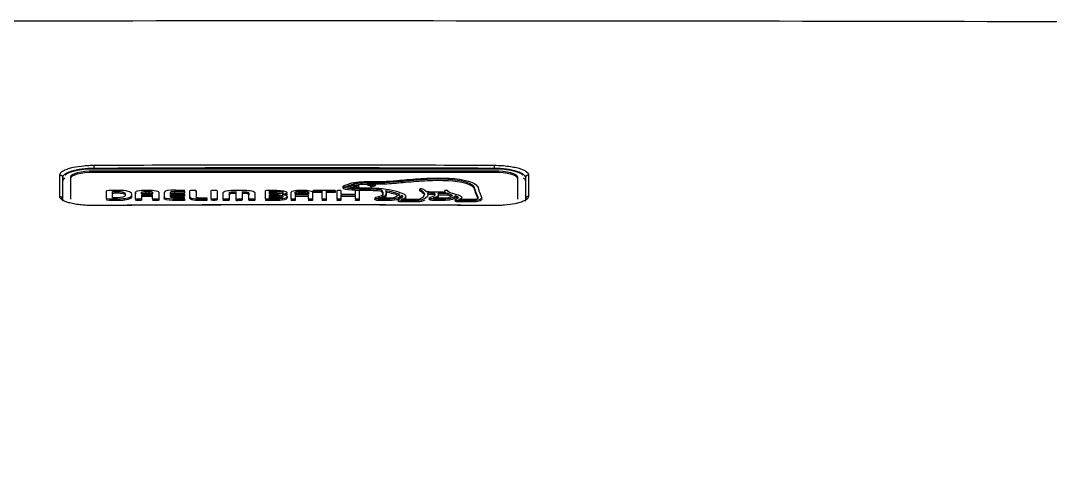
# Model space of a CAD drawing. Extents: x -2137 to 3740, y 68 to 2359.
# Drawn here: x 2677.2 to 2782.7, y 759.2 to 804.1 of the extents above; entities that cross this region are included whole.
import ezdxf

# ---------------------------------------------------------------- set-up
doc = ezdxf.new("R2010")
doc.units = 0
doc.header["$LTSCALE"] = 20
doc.header["$MEASUREMENT"] = 0
doc.layers.add('1', color=7, linetype='CONTINUOUS')

msp = doc.modelspace()

# ---------------------------------------------------------------- linework, layer by layer
at = {"layer": '1', "color": 7, "linetype": 'Continuous'}
for p, q in [((2684.71, 789.31), (2684.72, 789.02)), ((2684.72, 788.93), (2684.72, 789.02)), ((2725.72, 788.93), (2684.72, 788.93)), ((2682.35, 785.85), (2682.35, 788.13)), ((2684.72, 788.76), (2684.72, 788.61)), ((2684.72, 788.76), (2725.72, 788.76)), ((2684.72, 788.61), (2725.72, 788.61)), ((2725.72, 788.76), (2725.72, 788.61)), ((2728.08, 788.13), (2728.08, 785.85)), ((2686, 785.91), (2686, 786.7)), ((2693.96, 786.76), (2694.01, 786.76)), ((2694.01, 786.62), (2694.01, 786.76)), ((2694.54, 786.13), (2694.54, 786.71)), ((2694.74, 786.76), (2694.98, 786.76)), ((2696.71, 785.9), (2696.71, 786.71)), ((2696.91, 786.76), (2697.15, 786.76)), ((2697.34, 786.71), (2697.34, 785.9)), ((2702.29, 785.89), (2702.29, 786.71)), ((2707.18, 786.68), (2707.18, 786.73)), ((2707.25, 786.75), (2709.35, 786.75)), ((2709.43, 786.73), (2709.43, 786.68)), ((2709.61, 785.87), (2709.61, 786.73)), ((2709.69, 786.75), (2709.92, 786.75)), ((2710.01, 786.73), (2710.01, 786.36)), ((2710.76, 787.37), (2710.77, 787.38)), ((2711.09, 787.32), (2711.11, 787.33)), ((2711.09, 787.32), (2711.09, 787.18)), ((2711.09, 787.18), (2711.11, 787.19)), ((2711.11, 787.33), (2711.11, 787.19)), ((2711.27, 787.28), (2711.27, 787.13)), ((2711.43, 786.89), (2711.43, 786.75)), ((2711.92, 786.88), (2711.43, 786.89)), ((2711.51, 786.74), (2711.43, 786.75)), ((2711.94, 786.98), (2711.46, 786.99)), ((2711.49, 786.36), (2711.49, 786.73)), ((2711.57, 786.75), (2711.8, 786.75)), ((2711.58, 787.21), (2711.58, 787.06)), ((2711.92, 786.74), (2711.87, 786.74)), ((2711.89, 786.73), (2711.89, 785.87)), ((2711.92, 786.88), (2711.92, 786.74)), ((2712.68, 787.64), (2713.15, 787.64)), ((2712.7, 787.54), (2712.7, 787.39)), ((2712.7, 787.54), (2713.15, 787.54)), ((2712.7, 787.39), (2712.73, 787.39)), ((2712.75, 787.39), (2712.75, 787.25)), ((2712.94, 787.4), (2712.94, 787.25)), ((2713.03, 787.14), (2713.02, 787.15)), ((2713.03, 787.28), (2713.03, 787.14)), ((2713.15, 787.54), (2713.15, 787.5)), ((2713.21, 787.27), (2713.21, 787.12)), ((2714.16, 786.79), (2714.16, 786.64)), ((2718.06, 786.72), (2718.09, 786.69)), ((2718.09, 786.83), (2718.09, 786.69)), ((2723.67, 787.03), (2723.67, 786.89)), ((2723.67, 787.03), (2723.73, 786.84)), ((2723.67, 786.89), (2723.73, 786.7)), ((2723.73, 786.84), (2723.73, 786.7)), ((2724.05, 787.04), (2724.1, 786.85)), ((2686, 785.91), (2686, 785.77)), ((2686.63, 785.99), (2686.63, 786.62)), ((2686.9, 785.84), (2686.9, 785.7)), ((2687.89, 785.88), (2687.89, 785.74)), ((2687.93, 786.4), (2687.93, 786.26)), ((2688.96, 785.9), (2688.96, 786.5)), ((2688.96, 785.9), (2688.96, 785.76)), ((2689.15, 785.85), (2689.15, 785.7)), ((2690.73, 786.4), (2689.59, 786.4)), ((2689.59, 786.25), (2689.59, 785.9)), ((2690.73, 786.25), (2689.59, 786.25)), ((2690.73, 786.1), (2689.59, 786.1)), ((2689.59, 785.9), (2689.59, 785.75)), ((2690.02, 786.62), (2690.02, 786.47)), ((2690.29, 786.62), (2690.29, 786.47)), ((2690.73, 786.5), (2690.73, 786.4)), ((2690.73, 785.9), (2690.73, 786.25)), ((2690.73, 785.9), (2690.73, 785.76)), ((2690.93, 785.85), (2690.93, 785.7)), ((2691.36, 786.5), (2691.36, 785.9)), ((2691.36, 785.9), (2691.36, 785.76)), ((2691.92, 786.53), (2691.92, 786.08)), ((2691.92, 786.08), (2691.92, 785.94)), ((2693.81, 786.4), (2692.55, 786.4)), ((2692.55, 786.08), (2692.55, 786.25)), ((2692.98, 786.62), (2692.98, 786.47)), ((2693.96, 786.62), (2692.98, 786.62)), ((2693.96, 786.47), (2692.98, 786.47)), ((2694.01, 785.99), (2692.98, 785.99)), ((2693.8, 786.25), (2693.8, 786.1)), ((2693.96, 786.62), (2693.96, 786.47)), ((2694.01, 786.62), (2693.96, 786.62)), ((2694.01, 786.47), (2693.96, 786.47)), ((2693.97, 785.85), (2693.97, 785.7)), ((2694.01, 785.85), (2693.97, 785.85)), ((2694.01, 785.71), (2693.97, 785.7)), ((2694.01, 786.62), (2694.01, 786.47)), ((2694.01, 786.34), (2694.01, 786.2)), ((2694.01, 785.85), (2694.01, 785.99)), ((2694.01, 785.85), (2694.01, 785.71)), ((2694.54, 786.13), (2694.54, 785.98)), ((2694.76, 785.91), (2694.76, 785.76)), ((2695.51, 785.84), (2695.51, 785.69)), ((2695.57, 785.99), (2696.29, 785.99)), ((2696.29, 785.86), (2696.25, 785.85)), ((2696.25, 785.85), (2696.25, 785.71)), ((2696.29, 785.71), (2696.25, 785.71)), ((2696.29, 785.99), (2696.29, 785.86)), ((2696.29, 785.86), (2696.29, 785.71)), ((2696.71, 785.9), (2696.71, 785.76)), ((2696.91, 785.85), (2696.91, 785.71)), ((2697.15, 785.85), (2696.91, 785.85)), ((2697.15, 785.71), (2696.91, 785.71)), ((2697.15, 785.85), (2697.15, 785.71)), ((2697.34, 785.9), (2697.34, 785.76)), ((2697.94, 785.9), (2697.94, 786.37)), ((2697.94, 785.9), (2697.94, 785.76)), ((2698.13, 785.85), (2698.13, 785.7)), ((2698.38, 785.85), (2698.13, 785.85)), ((2698.38, 785.7), (2698.13, 785.7)), ((2698.38, 785.85), (2698.38, 785.7)), ((2698.5, 785.86), (2698.5, 785.71)), ((2698.57, 786.44), (2698.57, 786.29)), ((2698.57, 786.44), (2698.57, 785.9)), ((2698.57, 786.29), (2698.57, 785.76)), ((2698.57, 785.9), (2698.57, 785.76)), ((2698.71, 786.57), (2698.71, 786.43)), ((2699.26, 786.61), (2699.26, 785.9)), ((2699.26, 785.9), (2699.26, 785.75)), ((2699.46, 785.85), (2699.46, 785.7)), ((2699.69, 785.85), (2699.46, 785.85)), ((2699.69, 785.7), (2699.46, 785.7)), ((2699.69, 785.85), (2699.69, 785.7)), ((2699.89, 786.61), (2699.89, 785.9)), ((2699.89, 785.9), (2699.89, 785.76)), ((2700.43, 786.57), (2700.43, 786.43)), ((2700.57, 786.44), (2700.57, 786.29)), ((2700.57, 785.9), (2700.57, 786.44)), ((2700.57, 785.76), (2700.57, 786.29)), ((2700.57, 785.9), (2700.57, 785.76)), ((2700.77, 785.85), (2700.77, 785.7)), ((2701.01, 785.85), (2700.77, 785.85)), ((2701.01, 785.7), (2700.77, 785.7)), ((2701.01, 785.85), (2701.01, 785.7)), ((2701.21, 786.37), (2701.21, 785.9)), ((2701.21, 785.9), (2701.21, 785.76)), ((2702.29, 785.89), (2702.29, 785.74)), ((2702.42, 785.85), (2702.42, 785.71)), ((2702.69, 786.36), (2702.69, 786.66)), ((2703.41, 786.36), (2702.69, 786.36)), ((2702.69, 785.94), (2702.69, 786.26)), ((2702.69, 786.26), (2703.47, 786.26)), ((2702.69, 786.12), (2703.47, 786.12)), ((2702.9, 785.84), (2702.9, 785.7)), ((2703.42, 786.66), (2703.42, 786.51)), ((2703.47, 786.26), (2703.47, 786.12)), ((2704.01, 785.88), (2704.01, 785.73)), ((2704.31, 786.38), (2704.31, 786.25)), ((2704.5, 786.12), (2704.5, 785.97)), ((2704.92, 785.87), (2704.92, 786.51)), ((2704.92, 785.87), (2704.92, 785.72)), ((2705, 785.85), (2705, 785.7)), ((2705.24, 785.85), (2705, 785.85)), ((2705.24, 785.7), (2705, 785.7)), ((2705.24, 785.85), (2705.24, 785.7)), ((2705.32, 786.36), (2705.32, 786.51)), ((2706.7, 786.36), (2705.32, 786.36)), ((2705.32, 786.27), (2705.32, 785.87)), ((2706.7, 786.27), (2705.32, 786.27)), ((2706.7, 786.12), (2705.32, 786.12)), ((2705.32, 785.87), (2705.32, 785.72)), ((2705.9, 786.66), (2705.9, 786.52)), ((2706.59, 786.63), (2706.59, 786.48)), ((2706.7, 786.51), (2706.7, 786.36)), ((2706.7, 785.87), (2706.7, 786.27)), ((2706.7, 785.87), (2706.7, 785.72)), ((2706.78, 785.85), (2706.78, 785.7)), ((2707.02, 785.85), (2706.78, 785.85)), ((2707.02, 785.7), (2706.78, 785.7)), ((2707.02, 785.85), (2707.02, 785.7)), ((2707.1, 786.51), (2707.1, 785.87)), ((2707.1, 785.87), (2707.1, 785.72)), ((2707.18, 786.68), (2707.18, 786.54)), ((2707.25, 786.66), (2707.25, 786.52)), ((2708.1, 786.66), (2707.25, 786.66)), ((2708.1, 786.52), (2707.25, 786.52)), ((2708.1, 785.87), (2708.1, 786.66)), ((2708.1, 785.87), (2708.1, 785.72)), ((2708.18, 785.85), (2708.18, 785.7)), ((2708.42, 785.85), (2708.18, 785.85)), ((2708.42, 785.7), (2708.18, 785.7)), ((2708.42, 785.85), (2708.42, 785.7)), ((2708.5, 786.66), (2708.5, 785.87)), ((2709.35, 786.66), (2708.5, 786.66)), ((2709.35, 786.52), (2708.5, 786.52)), ((2708.5, 785.87), (2708.5, 785.72)), ((2709.35, 786.66), (2709.35, 786.52)), ((2709.43, 786.68), (2709.43, 786.54)), ((2709.61, 785.87), (2709.61, 785.73)), ((2709.69, 785.85), (2709.69, 785.7)), ((2709.92, 785.85), (2709.69, 785.85)), ((2709.92, 785.7), (2709.69, 785.7)), ((2709.92, 785.85), (2709.92, 785.7)), ((2710.01, 786.36), (2711.49, 786.36)), ((2710.01, 786.27), (2710.01, 785.87)), ((2711.49, 786.27), (2710.01, 786.27)), ((2711.49, 786.12), (2710.01, 786.12)), ((2710.01, 785.87), (2710.01, 785.73)), ((2711.49, 785.87), (2711.49, 786.27)), ((2711.49, 785.87), (2711.49, 785.73)), ((2711.57, 785.85), (2711.57, 785.7)), ((2711.8, 785.85), (2711.57, 785.85)), ((2711.8, 785.7), (2711.57, 785.7)), ((2711.8, 785.85), (2711.8, 785.7)), ((2711.89, 785.87), (2711.89, 785.73)), ((2713.98, 786.01), (2713.98, 785.94)), ((2714.98, 785.94), (2713.98, 785.94)), ((2713.98, 785.85), (2713.98, 785.7)), ((2714.98, 785.85), (2713.98, 785.85)), ((2714.98, 785.7), (2713.98, 785.7)), ((2714.98, 785.85), (2714.98, 785.7)), ((2716.25, 786.25), (2716.25, 786.1)), ((2717.75, 785.8), (2716.33, 785.8)), ((2716.33, 785.7), (2716.33, 785.55)), ((2717.75, 785.7), (2716.33, 785.7)), ((2716.36, 785.87), (2716.36, 785.8)), ((2717.75, 785.7), (2717.75, 785.55)), ((2719.06, 785.98), (2719.06, 785.84)), ((2719.54, 786.01), (2719.54, 785.95)), ((2720.69, 785.94), (2719.55, 785.94)), ((2719.59, 786.46), (2719.59, 786.31)), ((2719.59, 785.85), (2719.59, 785.7)), ((2720.69, 785.85), (2719.59, 785.85)), ((2720.69, 785.7), (2719.59, 785.7)), ((2719.64, 786.38), (2719.64, 786.24)), ((2720.69, 785.85), (2720.69, 785.7)), ((2720.92, 786.45), (2720.92, 786.3)), ((2721.72, 786.18), (2721.72, 786.04)), ((2722.18, 785.7), (2722.18, 785.55)), ((2723.6, 785.7), (2722.18, 785.7)), ((2723.6, 785.8), (2722.2, 785.8)), ((2723.6, 785.7), (2723.6, 785.55)), ((2723.83, 786.54), (2723.83, 786.39)), ((2723.83, 786.54), (2724.04, 786.04)), ((2723.83, 786.39), (2724.04, 785.9)), ((2724.04, 786.04), (2724.04, 785.9)), ((2724.2, 786.55), (2724.41, 786.05)), ((2717.75, 785.55), (2716.33, 785.55)), ((2723.6, 785.55), (2722.18, 785.55)), ((2725.72, 785.2), (2725.72, 785.19))]:
    msp.add_line(p, q, dxfattribs=at)
for centre, major_axis, ratio, start_param, end_param in [((2684.72, 787.71), (3.2, 0), 0.271617, 2.786349, 3.141593), ((2725.72, 787.71), (3.2, 0), 0.271617, 0, 0.355737), ((2729.22, 788.04), (0.3, 0), 0.964376, 1.564576, 3.141593), ((2681.22, 785.82), (-0.3, 0), 0.965214, 3.141593, 4.719294)]:
    msp.add_ellipse(centre, major_axis=major_axis, ratio=ratio, start_param=start_param, end_param=end_param, dxfattribs=at)
for points, knots in [([(2516.09, 803.56), (2541.31, 803.7), (2591.76, 803.98), (2667.43, 804.14), (2743.09, 804.14), (2818.73, 803.98), (2869.15, 803.7), (2894.36, 803.56)], [0, 0, 0, 0, 0.200076, 0.400114, 0.600114, 0.800075, 1, 1, 1, 1]), ([(2681.21, 788.33), (2681.24, 788.41), (2681.29, 788.57), (2681.62, 788.79), (2682.06, 788.97), (2682.71, 789.15), (2683.45, 789.25), (2684.19, 789.31), (2684.54, 789.31), (2684.71, 789.31)], [0, 0, 0, 0, 0.166839, 0.322979, 0.466446, 0.591275, 0.81295, 0.906536, 1, 1, 1, 1]), ([(2681.52, 788.04), (2681.52, 788.12), (2681.58, 788.29), (2681.9, 788.52), (2682.41, 788.73), (2683.01, 788.88), (2683.62, 788.97), (2684.2, 789.01), (2684.56, 789.02), (2684.72, 789.02)], [0, 0, 0, 0, 0.152573, 0.340059, 0.506505, 0.655067, 0.788183, 0.907857, 1, 1, 1, 1]), ([(2684.72, 789.02), (2689.06, 789.05), (2698.24, 789.08), (2711.9, 789.08), (2721.23, 789.05), (2725.72, 789.03)], [0, 0, 0, 0, 0.317848, 0.671539, 1, 1, 1, 1]), ([(2725.72, 789.31), (2725.97, 789.31), (2726.48, 789.3), (2727.21, 789.22), (2727.86, 789.11), (2728.4, 788.97), (2728.78, 788.81), (2729.04, 788.65), (2729.19, 788.49), (2729.21, 788.38), (2729.22, 788.33)], [0, 0, 0, 0, 0.135511, 0.271849, 0.411596, 0.545473, 0.672653, 0.789787, 0.894801, 1, 1, 1, 1]), ([(2725.72, 789.03), (2726.57, 789.02), (2727.42, 788.91), (2728.4, 788.6), (2728.68, 788.44), (2728.82, 788.28)], [0, 0, 0, 0, 0.593871, 0.593871, 1, 1, 1, 1]), ([(2681.21, 786.11), (2681.21, 786.48), (2681.21, 787.22), (2681.21, 787.96), (2681.21, 788.33)], [0, 0, 0, 0, 0.499769, 1, 1, 1, 1]), ([(2713.15, 787.64), (2713.63, 787.64), (2714.17, 787.64), (2714.63, 787.67), (2715.27, 787.7), (2715.9, 787.76), (2716.51, 787.82), (2717.27, 787.88), (2718.02, 787.95), (2718.81, 787.99), (2720.31, 788.05), (2722, 788.02), (2723.07, 787.69), (2723.67, 787.51), (2723.95, 787.28), (2724.05, 787.04)], [0, 0, 0, 0, 0.2, 0.2, 0.2, 0.4, 0.4, 0.4, 0.6, 0.6, 0.6, 0.8, 0.8, 0.8, 1, 1, 1, 1]), ([(2713.15, 787.54), (2713.66, 787.54), (2714.21, 787.54), (2714.71, 787.57), (2715.37, 787.61), (2716, 787.66), (2716.64, 787.72), (2717.37, 787.79), (2718.11, 787.86), (2718.87, 787.89), (2720.24, 787.95), (2721.81, 787.92), (2722.79, 787.63), (2723.34, 787.46), (2723.58, 787.25), (2723.67, 787.03)], [0, 0, 0, 0, 0.2, 0.2, 0.2, 0.4, 0.4, 0.4, 0.6, 0.6, 0.6, 0.8, 0.8, 0.8, 1, 1, 1, 1]), ([(2713.15, 787.39), (2713.66, 787.4), (2714.21, 787.4), (2714.71, 787.42), (2715.37, 787.46), (2716, 787.52), (2716.64, 787.58), (2717.37, 787.64), (2718.11, 787.71), (2718.87, 787.74), (2720.24, 787.81), (2721.81, 787.78), (2722.79, 787.48), (2723.34, 787.32), (2723.58, 787.1), (2723.67, 786.89)], [0, 0, 0, 0, 0.2, 0.2, 0.2, 0.4, 0.4, 0.4, 0.6, 0.6, 0.6, 0.8, 0.8, 0.8, 1, 1, 1, 1]), ([(2729.22, 788.33), (2729.22, 787.96), (2729.22, 787.22), (2729.22, 786.48), (2729.22, 786.11)], [0, 0, 0, 0, 0.500231, 1, 1, 1, 1]), ([(2686, 786.7), (2686.01, 786.74), (2686.1, 786.76), (2686.24, 786.76), (2686.55, 786.77), (2686.89, 786.77), (2687.58, 786.77), (2687.96, 786.74), (2688.44, 786.6), (2688.58, 786.49), (2688.56, 786.4)], [0, 0, 0, 0, 0.25, 0.25, 0.25, 0.5, 0.5, 0.75, 0.75, 1, 1, 1, 1]), ([(2690.29, 786.77), (2690.57, 786.77), (2690.85, 786.76), (2691.3, 786.66), (2691.37, 786.58), (2691.36, 786.5)], [0, 0, 0, 0, 0.5, 0.5, 1, 1, 1, 1]), ([(2694.98, 786.76), (2695.09, 786.76), (2695.18, 786.74), (2695.18, 786.71), (2695.18, 786.5), (2695.17, 786.28), (2695.17, 786.07)], [0, 0, 0, 0, 0.5, 0.5, 0.5, 1, 1, 1, 1]), ([(2697.94, 786.37), (2697.94, 786.46), (2697.95, 786.58), (2698.29, 786.71), (2698.52, 786.74), (2698.78, 786.75)], [0, 0, 0, 0, 0.5, 0.5, 1, 1, 1, 1]), ([(2698.78, 786.75), (2699.04, 786.76), (2699.31, 786.77), (2699.82, 786.77), (2700.12, 786.76), (2700.62, 786.74), (2700.85, 786.71), (2701.2, 786.58), (2701.21, 786.46), (2701.21, 786.37)], [0, 0, 0, 0, 0.25, 0.25, 0.5, 0.5, 0.75, 0.75, 1, 1, 1, 1]), ([(2703.09, 786.76), (2703.51, 786.77), (2704.16, 786.75), (2704.38, 786.64), (2704.53, 786.56), (2704.53, 786.44), (2704.31, 786.38)], [0, 0, 0, 0, 0.5, 0.5, 0.5, 1, 1, 1, 1]), ([(2711.43, 786.89), (2711.04, 786.9), (2710.49, 786.96), (2710.3, 787.06), (2710.18, 787.11), (2710.21, 787.18), (2710.33, 787.23), (2710.39, 787.26), (2710.48, 787.28), (2710.64, 787.33), (2710.71, 787.35), (2710.76, 787.37)], [0, 0, 0, 0, 0.25, 0.25, 0.25, 0.5, 0.5, 0.5, 0.75, 0.75, 1, 1, 1, 1]), ([(2711.43, 786.75), (2711.04, 786.75), (2710.49, 786.81), (2710.3, 786.91), (2710.18, 786.97), (2710.21, 787.03), (2710.33, 787.09), (2710.38, 787.11), (2710.44, 787.13), (2710.5, 787.15)], [0, 0, 0, 0, 0.363316, 0.363316, 0.363316, 0.726631, 0.726631, 0.726631, 1, 1, 1, 1]), ([(2711.46, 786.99), (2711.2, 786.99), (2710.76, 787.04), (2710.63, 787.1), (2710.58, 787.13), (2710.6, 787.16), (2710.7, 787.2), (2710.77, 787.22), (2710.93, 787.26), (2711.02, 787.29), (2711.09, 787.32)], [0, 0, 0, 0, 0.25, 0.25, 0.25, 0.5, 0.5, 0.75, 0.75, 1, 1, 1, 1]), ([(2710.84, 787.1), (2710.84, 787.1), (2710.85, 787.1), (2710.93, 787.12), (2711.02, 787.14), (2711.09, 787.18)], [0, 0, 0, 0, 0.048861, 0.048861, 1, 1, 1, 1]), ([(2711.58, 787.21), (2711.51, 787.2), (2711.43, 787.21), (2711.34, 787.23), (2711.27, 787.26), (2711.27, 787.28)], [0, 0, 0, 0, 0.5, 0.5, 1, 1, 1, 1]), ([(2711.58, 787.06), (2711.51, 787.06), (2711.43, 787.06), (2711.34, 787.09), (2711.27, 787.12), (2711.27, 787.13)], [0, 0, 0, 0, 0.5, 0.5, 1, 1, 1, 1]), ([(2711.83, 787.31), (2711.9, 787.3), (2711.88, 787.28), (2711.79, 787.25), (2711.68, 787.22), (2711.58, 787.21)], [0, 0, 0, 0, 0.5, 0.5, 1, 1, 1, 1]), ([(2711.88, 787.14), (2711.87, 787.14), (2711.86, 787.13), (2711.79, 787.1), (2711.68, 787.07), (2711.58, 787.06)], [0, 0, 0, 0, 0.318699, 0.318699, 1, 1, 1, 1]), ([(2714.16, 786.79), (2713.95, 786.81), (2713.72, 786.83), (2713.49, 786.85), (2712.99, 786.87), (2712.43, 786.87), (2711.92, 786.88)], [0, 0, 0, 0, 0.5, 0.5, 0.5, 1, 1, 1, 1]), ([(2714.16, 786.64), (2713.95, 786.67), (2713.72, 786.69), (2713.49, 786.7), (2712.99, 786.72), (2712.43, 786.73), (2711.92, 786.74)], [0, 0, 0, 0, 0.5, 0.5, 0.5, 1, 1, 1, 1]), ([(2716.36, 785.87), (2716.98, 786.06), (2716.62, 786.34), (2716.09, 786.5), (2715.44, 786.71), (2714.57, 786.9), (2713.55, 786.94), (2713.04, 786.97), (2712.46, 786.97), (2711.94, 786.98)], [0, 0, 0, 0, 0.333333, 0.333333, 0.333333, 0.666667, 0.666667, 0.666667, 1, 1, 1, 1]), ([(2712.75, 787.39), (2712.7, 787.41), (2712.7, 787.43), (2712.75, 787.45), (2712.9, 787.49), (2713.16, 787.53), (2713.37, 787.49), (2713.49, 787.47), (2713.56, 787.43), (2713.52, 787.35), (2713.37, 787.29), (2713.21, 787.27)], [0, 0, 0, 0, 0.25, 0.25, 0.25, 0.5, 0.5, 0.5, 0.75, 0.75, 1, 1, 1, 1]), ([(2713.1, 787.33), (2713.17, 787.34), (2713.24, 787.37), (2713.26, 787.41), (2713.25, 787.42), (2713.11, 787.44), (2713, 787.41), (2712.94, 787.4)], [0, 0, 0, 0, 0.333333, 0.333333, 0.666667, 0.666667, 1, 1, 1, 1]), ([(2713.39, 787.34), (2713.5, 787.32), (2713.56, 787.29), (2713.52, 787.2), (2713.37, 787.14), (2713.21, 787.12)], [0, 0, 0, 0, 0.488769, 0.488769, 1, 1, 1, 1]), ([(2713.76, 786.09), (2714.15, 786.17), (2714.29, 786.25), (2714.32, 786.39), (2714.34, 786.5), (2714.29, 786.68), (2714.16, 786.79)], [0, 0, 0, 0, 0.5, 0.5, 0.5, 1, 1, 1, 1]), ([(2713.98, 786.01), (2714.46, 786.12), (2714.65, 786.22), (2714.68, 786.38), (2714.7, 786.5), (2714.66, 786.62), (2714.58, 786.73)], [0, 0, 0, 0, 0.5, 0.5, 0.5, 1, 1, 1, 1]), ([(2718.09, 786.83), (2718.28, 786.75), (2718.43, 786.62), (2718.5, 786.52), (2718.66, 786.28), (2718.53, 786.05), (2718.06, 785.84), (2717.98, 785.81), (2717.89, 785.8), (2717.75, 785.8)], [0, 0, 0, 0, 0.333333, 0.333333, 0.333333, 0.666667, 0.666667, 0.666667, 1, 1, 1, 1]), ([(2718.36, 786.88), (2718.32, 786.9), (2718.22, 786.91), (2718.05, 786.89), (2718.04, 786.86), (2718.09, 786.83)], [0, 0, 0, 0, 0.5, 0.5, 1, 1, 1, 1]), ([(2720.96, 786.68), (2720.95, 786.71), (2720.91, 786.74), (2720.68, 786.73), (2720.62, 786.7), (2720.64, 786.63), (2720.68, 786.59), (2720.74, 786.54)], [0, 0, 0, 0, 0.333333, 0.333333, 0.666667, 0.666667, 1, 1, 1, 1]), ([(2684.71, 785.19), (2684.47, 785.19), (2683.98, 785.2), (2683.28, 785.26), (2682.65, 785.35), (2682.15, 785.47), (2681.8, 785.58), (2681.57, 785.69), (2681.39, 785.81), (2681.24, 785.95), (2681.22, 786.06), (2681.21, 786.11)], [0, 0, 0, 0, 0.131578, 0.263372, 0.394517, 0.523659, 0.62512, 0.702772, 0.778032, 0.888823, 1, 1, 1, 1]), ([(2686.9, 785.84), (2686.68, 785.84), (2686.46, 785.84), (2686.11, 785.85), (2685.99, 785.87), (2686, 785.91)], [0, 0, 0, 0, 0.5, 0.5, 1, 1, 1, 1]), ([(2686.9, 785.7), (2686.68, 785.7), (2686.46, 785.7), (2686.11, 785.71), (2685.99, 785.73), (2686, 785.77)], [0, 0, 0, 0, 0.5, 0.5, 1, 1, 1, 1]), ([(2686.63, 786.62), (2686.79, 786.62), (2686.95, 786.62), (2687.33, 786.62), (2687.58, 786.61), (2687.87, 786.52), (2687.93, 786.45), (2687.93, 786.4)], [0, 0, 0, 0, 0.333333, 0.333333, 0.666667, 0.666667, 1, 1, 1, 1]), ([(2686.63, 786.47), (2686.79, 786.47), (2686.95, 786.48), (2687.33, 786.48), (2687.58, 786.46), (2687.87, 786.38), (2687.93, 786.31), (2687.93, 786.26)], [0, 0, 0, 0, 0.333333, 0.333333, 0.666667, 0.666667, 1, 1, 1, 1]), ([(2688.56, 786.4), (2688.57, 786.33), (2688.56, 786.26), (2688.56, 786.2), (2688.54, 786.07), (2688.34, 785.94), (2687.89, 785.88)], [0, 0, 0, 0, 0.5, 0.5, 0.5, 1, 1, 1, 1]), ([(2688.56, 786.16), (2688.56, 786.12), (2688.56, 786.09), (2688.56, 786.05), (2688.54, 785.92), (2688.34, 785.8), (2687.89, 785.74)], [0, 0, 0, 0, 0.349642, 0.349642, 0.349642, 1, 1, 1, 1]), ([(2689.59, 785.9), (2689.59, 785.87), (2689.51, 785.85), (2689.32, 785.85), (2689.24, 785.85), (2689.15, 785.85)], [0, 0, 0, 0, 0.5, 0.5, 1, 1, 1, 1]), ([(2689.59, 785.75), (2689.59, 785.73), (2689.51, 785.7), (2689.32, 785.7), (2689.24, 785.7), (2689.15, 785.7)], [0, 0, 0, 0, 0.5, 0.5, 1, 1, 1, 1]), ([(2689.59, 786.4), (2689.59, 786.43), (2689.59, 786.47), (2689.59, 786.53), (2689.6, 786.58), (2689.75, 786.62), (2689.92, 786.62), (2690.02, 786.62)], [0, 0, 0, 0, 0.333333, 0.333333, 0.666667, 0.666667, 1, 1, 1, 1]), ([(2689.6, 786.4), (2689.61, 786.42), (2689.63, 786.44), (2689.75, 786.47), (2689.92, 786.47), (2690.02, 786.47)], [0, 0, 0, 0, 0.355387, 0.355387, 1, 1, 1, 1]), ([(2690.29, 786.62), (2690.4, 786.62), (2690.58, 786.62), (2690.73, 786.57), (2690.73, 786.53), (2690.73, 786.5)], [0, 0, 0, 0, 0.5, 0.5, 1, 1, 1, 1]), ([(2690.29, 786.47), (2690.4, 786.48), (2690.58, 786.47), (2690.73, 786.43), (2690.73, 786.39), (2690.73, 786.36)], [0, 0, 0, 0, 0.5, 0.5, 1, 1, 1, 1]), ([(2691.36, 785.9), (2691.36, 785.89), (2691.36, 785.88), (2691.33, 785.87), (2691.31, 785.86), (2691.25, 785.85), (2691.21, 785.85), (2691.09, 785.85), (2691.01, 785.85), (2690.93, 785.85)], [0, 0, 0, 0, 0.25, 0.25, 0.5, 0.5, 0.75, 0.75, 1, 1, 1, 1]), ([(2691.36, 785.76), (2691.36, 785.75), (2691.36, 785.74), (2691.33, 785.72), (2691.31, 785.72), (2691.25, 785.71), (2691.21, 785.7), (2691.09, 785.7), (2691.01, 785.7), (2690.93, 785.7)], [0, 0, 0, 0, 0.25, 0.25, 0.5, 0.5, 0.75, 0.75, 1, 1, 1, 1]), ([(2693.97, 785.85), (2693.65, 785.83), (2693.07, 785.84), (2692.76, 785.84), (2692.25, 785.85), (2691.87, 785.94), (2691.92, 786.08)], [0, 0, 0, 0, 0.5, 0.5, 0.5, 1, 1, 1, 1]), ([(2693.97, 785.7), (2693.65, 785.68), (2693.07, 785.69), (2692.76, 785.7), (2692.25, 785.71), (2691.87, 785.8), (2691.92, 785.94)], [0, 0, 0, 0, 0.5, 0.5, 0.5, 1, 1, 1, 1]), ([(2692.55, 786.4), (2692.55, 786.44), (2692.55, 786.48), (2692.55, 786.55), (2692.54, 786.58), (2692.67, 786.62), (2692.88, 786.62), (2692.98, 786.62)], [0, 0, 0, 0, 0.333333, 0.333333, 0.666667, 0.666667, 1, 1, 1, 1]), ([(2692.98, 785.99), (2692.88, 785.99), (2692.7, 786), (2692.54, 786.02), (2692.55, 786.06), (2692.55, 786.08)], [0, 0, 0, 0, 0.5, 0.5, 1, 1, 1, 1]), ([(2692.55, 786.4), (2692.55, 786.42), (2692.56, 786.44), (2692.67, 786.47), (2692.88, 786.47), (2692.98, 786.47)], [0, 0, 0, 0, 0.419682, 0.419682, 1, 1, 1, 1]), ([(2694.01, 786.34), (2694.01, 786.33), (2694.01, 786.31), (2694, 786.27), (2693.91, 786.25), (2693.8, 786.25)], [0, 0, 0, 0, 0.5, 0.5, 1, 1, 1, 1]), ([(2694.01, 786.2), (2694.01, 786.18), (2694.01, 786.17), (2694, 786.12), (2693.91, 786.1), (2693.8, 786.1)], [0, 0, 0, 0, 0.5, 0.5, 1, 1, 1, 1]), ([(2694.76, 785.91), (2694.61, 785.94), (2694.56, 786), (2694.54, 786.06), (2694.54, 786.08), (2694.54, 786.1), (2694.54, 786.13)], [0, 0, 0, 0, 0.5, 0.5, 0.5, 1, 1, 1, 1]), ([(2694.76, 785.76), (2694.61, 785.8), (2694.56, 785.86), (2694.54, 785.91), (2694.54, 785.94), (2694.54, 785.96), (2694.54, 785.98)], [0, 0, 0, 0, 0.5, 0.5, 0.5, 1, 1, 1, 1]), ([(2695.17, 786.07), (2695.17, 786.05), (2695.17, 786.03), (2695.28, 786), (2695.47, 785.99), (2695.57, 785.99)], [0, 0, 0, 0, 0.5, 0.5, 1, 1, 1, 1]), ([(2698.13, 785.85), (2698.07, 785.85), (2698.02, 785.85), (2697.95, 785.87), (2697.94, 785.89), (2697.94, 785.9)], [0, 0, 0, 0, 0.5, 0.5, 1, 1, 1, 1]), ([(2698.13, 785.7), (2698.07, 785.7), (2698.02, 785.71), (2697.95, 785.73), (2697.94, 785.74), (2697.94, 785.76)], [0, 0, 0, 0, 0.5, 0.5, 1, 1, 1, 1]), ([(2699.26, 785.9), (2699.26, 785.89), (2699.27, 785.87), (2699.35, 785.85), (2699.4, 785.85), (2699.46, 785.85)], [0, 0, 0, 0, 0.5, 0.5, 1, 1, 1, 1]), ([(2699.26, 785.75), (2699.26, 785.74), (2699.27, 785.73), (2699.35, 785.71), (2699.4, 785.7), (2699.46, 785.7)], [0, 0, 0, 0, 0.5, 0.5, 1, 1, 1, 1]), ([(2699.89, 785.9), (2699.89, 785.89), (2699.87, 785.87), (2699.8, 785.85), (2699.75, 785.85), (2699.69, 785.85)], [0, 0, 0, 0, 0.5, 0.5, 1, 1, 1, 1]), ([(2699.89, 785.76), (2699.89, 785.74), (2699.87, 785.73), (2699.8, 785.71), (2699.75, 785.7), (2699.69, 785.7)], [0, 0, 0, 0, 0.5, 0.5, 1, 1, 1, 1]), ([(2700.77, 785.85), (2700.72, 785.85), (2700.68, 785.85), (2700.6, 785.87), (2700.57, 785.88), (2700.57, 785.9)], [0, 0, 0, 0, 0.5, 0.5, 1, 1, 1, 1]), ([(2700.77, 785.7), (2700.72, 785.7), (2700.68, 785.71), (2700.6, 785.72), (2700.57, 785.74), (2700.57, 785.76)], [0, 0, 0, 0, 0.5, 0.5, 1, 1, 1, 1]), ([(2701.21, 785.9), (2701.21, 785.89), (2701.19, 785.87), (2701.12, 785.85), (2701.07, 785.85), (2701.01, 785.85)], [0, 0, 0, 0, 0.5, 0.5, 1, 1, 1, 1]), ([(2701.21, 785.76), (2701.21, 785.74), (2701.19, 785.73), (2701.12, 785.71), (2701.07, 785.7), (2701.01, 785.7)], [0, 0, 0, 0, 0.5, 0.5, 1, 1, 1, 1]), ([(2703.42, 786.66), (2703.79, 786.64), (2704.1, 786.63), (2704.08, 786.5), (2704.07, 786.4), (2703.75, 786.36), (2703.41, 786.36)], [0, 0, 0, 0, 0.5, 0.5, 0.5, 1, 1, 1, 1]), ([(2705.32, 786.51), (2705.32, 786.54), (2705.33, 786.59), (2705.51, 786.66), (2705.72, 786.66), (2705.9, 786.66)], [0, 0, 0, 0, 0.5, 0.5, 1, 1, 1, 1]), ([(2705.32, 786.36), (2705.32, 786.4), (2705.33, 786.44), (2705.51, 786.51), (2705.72, 786.52), (2705.9, 786.52)], [0, 0, 0, 0, 0.5, 0.5, 1, 1, 1, 1]), ([(2705.9, 786.66), (2705.98, 786.66), (2706.06, 786.66), (2706.3, 786.66), (2706.48, 786.66), (2706.59, 786.63)], [0, 0, 0, 0, 0.5, 0.5, 1, 1, 1, 1]), ([(2705.9, 786.52), (2705.98, 786.52), (2706.06, 786.52), (2706.3, 786.52), (2706.48, 786.52), (2706.59, 786.48)], [0, 0, 0, 0, 0.5, 0.5, 1, 1, 1, 1]), ([(2713.98, 785.85), (2713.84, 785.85), (2713.7, 785.86), (2713.52, 785.91), (2713.49, 785.94), (2713.51, 786.01), (2713.64, 786.07), (2713.76, 786.09)], [0, 0, 0, 0, 0.333333, 0.333333, 0.666667, 0.666667, 1, 1, 1, 1]), ([(2713.98, 785.7), (2713.84, 785.7), (2713.7, 785.71), (2713.52, 785.76), (2713.49, 785.8), (2713.5, 785.85), (2713.53, 785.87), (2713.56, 785.88)], [0, 0, 0, 0, 0.412645, 0.412645, 0.825289, 0.825289, 1, 1, 1, 1]), ([(2713.98, 785.94), (2713.92, 785.94), (2713.87, 785.96), (2713.87, 785.99), (2713.94, 786.01), (2713.98, 786.01)], [0, 0, 0, 0, 0.5, 0.5, 1, 1, 1, 1]), ([(2713.98, 785.87), (2714.46, 785.97), (2714.65, 786.07), (2714.68, 786.24), (2714.69, 786.3), (2714.68, 786.37), (2714.66, 786.43)], [0, 0, 0, 0, 0.642533, 0.642533, 0.642533, 1, 1, 1, 1]), ([(2714.26, 786.13), (2714.29, 786.16), (2714.31, 786.2), (2714.32, 786.24), (2714.34, 786.35), (2714.29, 786.54), (2714.16, 786.64)], [0, 0, 0, 0, 0.241165, 0.241165, 0.241165, 1, 1, 1, 1]), ([(2716.33, 785.7), (2716.09, 785.7), (2715.9, 785.74), (2715.85, 785.85), (2715.99, 785.91), (2716.12, 785.94)], [0, 0, 0, 0, 0.5, 0.5, 1, 1, 1, 1]), ([(2716.33, 785.55), (2716.09, 785.55), (2715.9, 785.59), (2715.86, 785.68), (2715.89, 785.71), (2715.94, 785.73)], [0, 0, 0, 0, 0.671886, 0.671886, 1, 1, 1, 1]), ([(2716.33, 785.8), (2716.28, 785.8), (2716.23, 785.8), (2716.23, 785.83), (2716.32, 785.86), (2716.36, 785.87)], [0, 0, 0, 0, 0.5, 0.5, 1, 1, 1, 1]), ([(2718.88, 786.49), (2719.02, 786.24), (2718.86, 786), (2718.38, 785.79), (2718.24, 785.73), (2718.02, 785.7), (2717.75, 785.7)], [0, 0, 0, 0, 0.5, 0.5, 0.5, 1, 1, 1, 1]), ([(2718.59, 785.75), (2718.52, 785.72), (2718.45, 785.68), (2718.38, 785.65), (2718.24, 785.58), (2718.02, 785.55), (2717.75, 785.55)], [0, 0, 0, 0, 0.138883, 0.138883, 0.138883, 1, 1, 1, 1]), ([(2718.09, 786.69), (2718.28, 786.61), (2718.43, 786.47), (2718.5, 786.38), (2718.5, 786.37), (2718.51, 786.36), (2718.51, 786.35)], [0, 0, 0, 0, 0.968199, 0.968199, 0.968199, 1, 1, 1, 1]), ([(2719.59, 785.85), (2719.44, 785.85), (2719.28, 785.86), (2719.09, 785.91), (2719.03, 785.95), (2719.06, 785.98)], [0, 0, 0, 0, 0.5, 0.5, 1, 1, 1, 1]), ([(2719.59, 785.7), (2719.44, 785.7), (2719.28, 785.71), (2719.09, 785.77), (2719.03, 785.8), (2719.06, 785.84)], [0, 0, 0, 0, 0.5, 0.5, 1, 1, 1, 1]), ([(2719.28, 786.08), (2719.56, 786.15), (2719.66, 786.22), (2719.66, 786.32), (2719.66, 786.34), (2719.65, 786.36), (2719.64, 786.38)], [0, 0, 0, 0, 0.5, 0.5, 0.5, 1, 1, 1, 1]), ([(2719.55, 785.94), (2719.49, 785.94), (2719.45, 785.96), (2719.45, 785.99), (2719.5, 786), (2719.54, 786.01)], [0, 0, 0, 0, 0.5, 0.5, 1, 1, 1, 1]), ([(2719.54, 786.01), (2719.87, 786.1), (2720.02, 786.19), (2720.02, 786.32), (2720.02, 786.34), (2720.01, 786.37), (2720, 786.39)], [0, 0, 0, 0, 0.5, 0.5, 0.5, 1, 1, 1, 1]), ([(2719.87, 785.99), (2719.97, 786.04), (2720.02, 786.1), (2720.02, 786.17), (2720.02, 786.2), (2720.01, 786.22), (2720, 786.25)], [0, 0, 0, 0, 0.361304, 0.361304, 0.361304, 1, 1, 1, 1]), ([(2722.2, 785.8), (2722.14, 785.8), (2722.1, 785.8), (2722.1, 785.85), (2722.31, 785.9), (2722.44, 785.99), (2722.43, 786.06), (2722.33, 786.11), (2722.17, 786.2), (2721.93, 786.28), (2721.68, 786.35), (2721.36, 786.45), (2720.99, 786.55), (2720.96, 786.68)], [0, 0, 0, 0, 0.2, 0.2, 0.4, 0.4, 0.6, 0.6, 0.6, 0.8, 0.8, 0.8, 1, 1, 1, 1]), ([(2722.18, 785.7), (2721.96, 785.7), (2721.76, 785.72), (2721.64, 785.87), (2721.94, 785.91), (2722.02, 785.97), (2722.06, 786), (2722.05, 786.04), (2721.92, 786.11), (2721.82, 786.15), (2721.72, 786.18)], [0, 0, 0, 0, 0.25, 0.25, 0.5, 0.5, 0.5, 0.75, 0.75, 1, 1, 1, 1]), ([(2722.18, 785.55), (2721.96, 785.55), (2721.76, 785.58), (2721.67, 785.69), (2721.74, 785.72), (2721.82, 785.74)], [0, 0, 0, 0, 0.65876, 0.65876, 1, 1, 1, 1]), ([(2724.41, 786.05), (2724.45, 785.95), (2724.43, 785.84), (2724.16, 785.76), (2724.02, 785.73), (2723.8, 785.7), (2723.6, 785.7)], [0, 0, 0, 0, 0.5, 0.5, 0.5, 1, 1, 1, 1]), ([(2724.04, 786.04), (2724.07, 785.98), (2724.07, 785.89), (2723.89, 785.83), (2723.82, 785.81), (2723.7, 785.8), (2723.6, 785.8)], [0, 0, 0, 0, 0.5, 0.5, 0.5, 1, 1, 1, 1]), ([(2724.41, 785.91), (2724.45, 785.81), (2724.43, 785.7), (2724.16, 785.62), (2724.02, 785.58), (2723.8, 785.55), (2723.6, 785.55)], [0, 0, 0, 0, 0.5, 0.5, 0.5, 1, 1, 1, 1]), ([(2729.22, 786.11), (2729.19, 786.03), (2729.15, 785.87), (2728.81, 785.67), (2728.38, 785.5), (2727.73, 785.33), (2726.99, 785.23), (2726.24, 785.19), (2725.89, 785.19), (2725.72, 785.19)], [0, 0, 0, 0, 0.166105, 0.321356, 0.464124, 0.588876, 0.811375, 0.905746, 1, 1, 1, 1]), ([(2725.06, 785.19), (2723.68, 785.2), (2721.29, 785.21), (2717.86, 785.23), (2714.76, 785.24), (2711.65, 785.25), (2708.53, 785.25), (2705.56, 785.25), (2702.75, 785.25), (2700.07, 785.25), (2697.4, 785.24), (2694.74, 785.24), (2692.12, 785.23), (2689.11, 785.21), (2686.98, 785.2), (2685.69, 785.19)], [0, 0, 0, 0, 0.104997, 0.182499, 0.261618, 0.340738, 0.419857, 0.498977, 0.566794, 0.63461, 0.702427, 0.770244, 0.837584, 0.901869, 1, 1, 1, 1]), ([(2899.92, 761.56), (2899.93, 761.38), (2899.97, 760.84), (2900.03, 759.71), (2900.14, 757.97), (2900.28, 755.62), (2900.46, 752.64), (2900.68, 749.04), (2900.93, 744.85), (2901.2, 740.12), (2901.49, 734.89), (2901.79, 729.21), (2902.09, 723.16), (2902.37, 716.84), (2902.62, 710.43), (2902.79, 704.17), (2902.76, 698.49), (2902.26, 694.1), (2900.86, 691.66), (2898.08, 689.91), (2893.11, 689.2), (2885.26, 689.06), (2874.57, 689.08), (2860.65, 689.09), (2842.48, 689.1), (2818.72, 689.11), (2787.66, 689.13), (2748.64, 689.14), (2714.74, 689.16), (2688.72, 689.16), (2669.09, 689.16), (2644.69, 689.15), (2617.3, 689.14), (2589.67, 689.12), (2564.25, 689.1), (2542.91, 689.09), (2527.29, 689.04), (2517.42, 689.14), (2512.61, 689.89), (2510.48, 691.05), (2509.4, 692.15), (2508.58, 693.39), (2507.85, 695.91), (2507.57, 701.83), (2507.86, 712.41), (2508.52, 727.29), (2509.37, 742.86), (2510.1, 754.66), (2510.42, 760.05), (2510.51, 761.56)], [0, 0, 0, 0, 0.001119, 0.003576, 0.007371, 0.012506, 0.018979, 0.02679, 0.035938, 0.046425, 0.05825, 0.071413, 0.085913, 0.10175, 0.118924, 0.137435, 0.15728, 0.17846, 0.200993, 0.22488, 0.250117, 0.276698, 0.304621, 0.333888, 0.364502, 0.396462, 0.42976, 0.464381, 0.500343, 0.511789, 0.527896, 0.548652, 0.574047, 0.604076, 0.638738, 0.678033, 0.718519, 0.751229, 0.77616, 0.79331, 0.802684, 0.811893, 0.828579, 0.852743, 0.884394, 0.923538, 0.964679, 0.990168, 1, 1, 1, 1])]:
    msp.add_open_spline(points, degree=3, knots=knots, dxfattribs=at)
for points, degree in [([(2684.72, 788.93), (2683.28, 788.93), (2682.06, 788.65), (2681.78, 788.29)], 3), ([(2684.71, 789.31), (2689.27, 789.34), (2698.38, 789.37), (2712.05, 789.37), (2721.16, 789.34), (2725.72, 789.31)], 3), ([(2728.65, 788.3), (2728.35, 788.66), (2727.15, 788.93), (2725.72, 788.93)], 3), ([(2681.52, 785.82), (2681.52, 786.56), (2681.52, 787.3), (2681.52, 788.04)], 3), ([(2682.35, 788.13), (2682.35, 788.47), (2683.41, 788.76), (2684.72, 788.76)], 3), ([(2682.35, 787.98), (2682.35, 788.33), (2683.41, 788.61), (2684.72, 788.61)], 3), ([(2725.72, 788.76), (2727.02, 788.76), (2728.08, 788.47), (2728.08, 788.13)], 3), ([(2725.72, 788.61), (2727.02, 788.61), (2728.08, 788.33), (2728.08, 787.98)], 3), ([(2728.82, 788.28), (2728.88, 788.2), (2728.92, 788.12), (2728.92, 788.04)], 3), ([(2728.92, 788.04), (2728.92, 787.3), (2728.92, 786.56), (2728.92, 785.82)], 3), ([(2688.96, 786.5), (2688.95, 786.56), (2689.02, 786.65), (2689.19, 786.7)], 3), ([(2689.19, 786.7), (2689.4, 786.76), (2689.74, 786.77), (2690.03, 786.77)], 3), ([(2690.03, 786.77), (2690.12, 786.77), (2690.21, 786.77), (2690.29, 786.77)], 3), ([(2693.07, 786.77), (2692.43, 786.77), (2691.9, 786.72), (2691.92, 786.53)], 3), ([(2693.07, 786.77), (2693.37, 786.77), (2693.67, 786.77), (2693.96, 786.76)], 3), ([(2694.54, 786.71), (2694.54, 786.74), (2694.63, 786.76), (2694.74, 786.76)], 3), ([(2695.18, 786.57), (2695.18, 786.71)], 1), ([(2696.71, 786.71), (2696.71, 786.74), (2696.8, 786.76), (2696.91, 786.76)], 3), ([(2697.15, 786.76), (2697.26, 786.76), (2697.34, 786.74), (2697.34, 786.71)], 3), ([(2702.29, 786.71), (2702.29, 786.73), (2702.35, 786.75), (2702.42, 786.75)], 3), ([(2702.42, 786.75), (2702.64, 786.76), (2702.86, 786.76), (2703.09, 786.76)], 3), ([(2704.92, 786.51), (2704.92, 786.57), (2704.97, 786.65), (2705.14, 786.7)], 3), ([(2705.14, 786.7), (2705.32, 786.75), (2705.63, 786.76), (2705.87, 786.76)], 3), ([(2705.87, 786.76), (2705.98, 786.76), (2706.09, 786.76), (2706.19, 786.76)], 3), ([(2706.19, 786.76), (2706.4, 786.76), (2706.68, 786.74), (2706.84, 786.71)], 3), ([(2706.84, 786.71), (2707.06, 786.66), (2707.1, 786.58), (2707.1, 786.51)], 3), ([(2707.18, 786.73), (2707.18, 786.74), (2707.21, 786.75), (2707.25, 786.75)], 3), ([(2709.35, 786.75), (2709.39, 786.75), (2709.43, 786.74), (2709.43, 786.73)], 3), ([(2709.61, 786.73), (2709.61, 786.74), (2709.65, 786.75), (2709.69, 786.75)], 3), ([(2709.92, 786.75), (2709.97, 786.75), (2710.01, 786.74), (2710.01, 786.73)], 3), ([(2710.77, 787.38), (2711.15, 787.57), (2711.91, 787.63), (2712.68, 787.64)], 3), ([(2711.11, 787.33), (2711.42, 787.49), (2712.07, 787.53), (2712.7, 787.54)], 3), ([(2711.11, 787.19), (2711.42, 787.34), (2712.07, 787.39), (2712.7, 787.39)], 3), ([(2711.27, 787.28), (2711.25, 787.29), (2711.29, 787.31), (2711.34, 787.31)], 3), ([(2711.26, 787.29), (2711.26, 787.14)], 1), ([(2711.34, 787.31), (2711.48, 787.33), (2711.69, 787.32), (2711.83, 787.31)], 3), ([(2711.49, 786.73), (2711.49, 786.74), (2711.52, 786.75), (2711.57, 786.75)], 3), ([(2711.8, 786.75), (2711.85, 786.75), (2711.89, 786.74), (2711.89, 786.73)], 3), ([(2711.86, 787.13), (2711.86, 787.28)], 1), ([(2712.94, 787.4), (2712.89, 787.38), (2712.81, 787.38), (2712.75, 787.39)], 3), ([(2712.94, 787.25), (2712.89, 787.24), (2712.81, 787.24), (2712.75, 787.25)], 3), ([(2713.1, 787.29), (2713.04, 787.28), (2712.98, 787.26), (2712.94, 787.25)], 3), ([(2713.03, 787.28), (2713, 787.3), (2713.04, 787.32), (2713.1, 787.33)], 3), ([(2713.02, 787.3), (2713.02, 787.15)], 1), ([(2713.21, 787.27), (2713.15, 787.26), (2713.06, 787.26), (2713.03, 787.28)], 3), ([(2713.21, 787.12), (2713.15, 787.11), (2713.06, 787.12), (2713.03, 787.14)], 3), ([(2714.58, 786.73), (2715.1, 786.64), (2715.65, 786.5), (2716, 786.37)], 3), ([(2718.06, 786.87), (2718.06, 786.72)], 1), ([(2718.79, 786.59), (2718.72, 786.68), (2718.54, 786.81), (2718.36, 786.88)], 3), ([(2723.73, 786.84), (2723.74, 786.74), (2723.77, 786.64), (2723.83, 786.54)], 3), ([(2723.73, 786.7), (2723.74, 786.6), (2723.77, 786.5), (2723.83, 786.39)], 3), ([(2724.1, 786.85), (2724.12, 786.75), (2724.15, 786.65), (2724.2, 786.55)], 3), ([(2681.58, 785.63), (2681.54, 785.69), (2681.52, 785.76), (2681.52, 785.82)], 3), ([(2687.14, 785.99), (2686.97, 785.99), (2686.8, 785.99), (2686.63, 785.99)], 3), ([(2687.89, 785.88), (2687.62, 785.85), (2687.2, 785.83), (2686.9, 785.84)], 3), ([(2687.89, 785.74), (2687.62, 785.7), (2687.2, 785.69), (2686.9, 785.7)], 3), ([(2687.92, 786.19), (2687.9, 786.07), (2687.6, 785.98), (2687.14, 785.99)], 3), ([(2687.93, 786.4), (2687.93, 786.33), (2687.94, 786.25), (2687.92, 786.19)], 3), ([(2688.96, 786.51), (2688.96, 786.37)], 1), ([(2689.15, 785.85), (2689.05, 785.85), (2688.96, 785.87), (2688.96, 785.9)], 3), ([(2689.15, 785.7), (2689.05, 785.7), (2688.96, 785.73), (2688.96, 785.76)], 3), ([(2690.02, 786.62), (2690.11, 786.62), (2690.2, 786.62), (2690.29, 786.62)], 3), ([(2690.02, 786.47), (2690.11, 786.47), (2690.2, 786.47), (2690.29, 786.47)], 3), ([(2690.93, 785.85), (2690.82, 785.85), (2690.74, 785.87), (2690.73, 785.9)], 3), ([(2690.93, 785.7), (2690.82, 785.7), (2690.74, 785.73), (2690.73, 785.76)], 3), ([(2691.36, 785.75), (2691.36, 785.9)], 1), ([(2692.55, 786.33), (2692.55, 786.37), (2692.55, 786.4)], 2), ([(2693.8, 786.25), (2693.38, 786.25), (2692.97, 786.25), (2692.55, 786.25)], 3), ([(2693.8, 786.1), (2693.38, 786.1), (2692.97, 786.1), (2692.55, 786.1)], 3), ([(2694.01, 786.34), (2694, 786.37), (2693.92, 786.4), (2693.81, 786.4)], 3), ([(2695.51, 785.84), (2695.24, 785.84), (2694.97, 785.85), (2694.76, 785.91)], 3), ([(2695.51, 785.69), (2695.24, 785.7), (2694.97, 785.71), (2694.76, 785.76)], 3), ([(2696.25, 785.85), (2695.99, 785.84), (2695.78, 785.84), (2695.51, 785.84)], 3), ([(2696.25, 785.71), (2695.99, 785.7), (2695.78, 785.69), (2695.51, 785.69)], 3), ([(2696.91, 785.85), (2696.8, 785.85), (2696.71, 785.87), (2696.71, 785.9)], 3), ([(2696.91, 785.71), (2696.8, 785.71), (2696.71, 785.73), (2696.71, 785.76)], 3), ([(2697.34, 785.9), (2697.34, 785.87), (2697.26, 785.85), (2697.15, 785.85)], 3), ([(2697.34, 785.76), (2697.34, 785.73), (2697.26, 785.71), (2697.15, 785.71)], 3), ([(2698.5, 785.86), (2698.46, 785.85), (2698.42, 785.85), (2698.38, 785.85)], 3), ([(2698.5, 785.71), (2698.46, 785.71), (2698.42, 785.7), (2698.38, 785.7)], 3), ([(2698.57, 785.9), (2698.57, 785.88), (2698.54, 785.87), (2698.5, 785.86)], 3), ([(2698.57, 785.76), (2698.57, 785.74), (2698.54, 785.72), (2698.5, 785.71)], 3), ([(2698.57, 786.44), (2698.58, 786.48), (2698.6, 786.54), (2698.71, 786.57)], 3), ([(2698.57, 786.29), (2698.58, 786.33), (2698.6, 786.4), (2698.71, 786.43)], 3), ([(2698.71, 786.57), (2698.82, 786.6), (2699.09, 786.61), (2699.26, 786.61)], 3), ([(2698.71, 786.43), (2698.82, 786.46), (2699.09, 786.46), (2699.26, 786.46)], 3), ([(2699.89, 786.61), (2700.06, 786.61), (2700.33, 786.6), (2700.43, 786.57)], 3), ([(2699.89, 786.46), (2700.06, 786.46), (2700.33, 786.46), (2700.43, 786.43)], 3), ([(2700.43, 786.57), (2700.54, 786.54), (2700.56, 786.48), (2700.57, 786.44)], 3), ([(2700.43, 786.43), (2700.54, 786.4), (2700.56, 786.33), (2700.57, 786.29)], 3), ([(2702.42, 785.85), (2702.35, 785.85), (2702.29, 785.87), (2702.29, 785.89)], 3), ([(2702.42, 785.71), (2702.35, 785.71), (2702.29, 785.72), (2702.29, 785.74)], 3), ([(2702.9, 785.84), (2702.74, 785.84), (2702.58, 785.84), (2702.42, 785.85)], 3), ([(2702.9, 785.7), (2702.74, 785.7), (2702.58, 785.7), (2702.42, 785.71)], 3), ([(2702.69, 786.66), (2702.91, 786.66), (2703.24, 786.67), (2703.42, 786.66)], 3), ([(2702.69, 786.51), (2702.91, 786.52), (2703.24, 786.52), (2703.42, 786.51)], 3), ([(2703.54, 785.94), (2703.28, 785.93), (2702.96, 785.94), (2702.69, 785.94)], 3), ([(2704.01, 785.88), (2703.72, 785.84), (2703.22, 785.83), (2702.9, 785.84)], 3), ([(2704.01, 785.73), (2703.72, 785.7), (2703.22, 785.69), (2702.9, 785.7)], 3), ([(2703.42, 786.51), (2703.72, 786.5), (2703.99, 786.49), (2704.06, 786.42)], 3), ([(2703.47, 786.26), (2703.84, 786.26), (2704.09, 786.22), (2704.1, 786.11)], 3), ([(2703.47, 786.12), (2703.73, 786.12), (2703.92, 786.09), (2704.03, 786.05)], 3), ([(2704.1, 786.11), (2704.12, 786), (2703.9, 785.96), (2703.54, 785.94)], 3), ([(2704.31, 786.38), (2704.24, 786.35), (2704.11, 786.33), (2703.98, 786.31)], 3), ([(2703.98, 786.31), (2704.3, 786.28), (2704.49, 786.22), (2704.5, 786.12)], 3), ([(2704.5, 786.12), (2704.52, 786.02), (2704.38, 785.92), (2704.01, 785.88)], 3), ([(2704.5, 785.97), (2704.52, 785.87), (2704.38, 785.77), (2704.01, 785.73)], 3), ([(2704.49, 786.38), (2704.49, 786.32), (2704.44, 786.27), (2704.31, 786.23)], 3), ([(2705, 785.85), (2704.96, 785.85), (2704.92, 785.86), (2704.92, 785.87)], 3), ([(2705, 785.7), (2704.96, 785.7), (2704.92, 785.71), (2704.92, 785.72)], 3), ([(2705.32, 785.87), (2705.32, 785.86), (2705.29, 785.85), (2705.24, 785.85)], 3), ([(2705.32, 785.72), (2705.32, 785.71), (2705.29, 785.7), (2705.24, 785.7)], 3), ([(2706.59, 786.63), (2706.7, 786.58), (2706.69, 786.56), (2706.7, 786.51)], 3), ([(2706.59, 786.48), (2706.7, 786.44), (2706.69, 786.41), (2706.7, 786.36)], 3), ([(2706.78, 785.85), (2706.74, 785.85), (2706.7, 785.86), (2706.7, 785.87)], 3), ([(2706.78, 785.7), (2706.74, 785.7), (2706.7, 785.71), (2706.7, 785.72)], 3), ([(2707.1, 785.87), (2707.1, 785.86), (2707.07, 785.85), (2707.02, 785.85)], 3), ([(2707.1, 785.72), (2707.1, 785.71), (2707.07, 785.7), (2707.02, 785.7)], 3), ([(2707.25, 786.66), (2707.21, 786.66), (2707.18, 786.67), (2707.18, 786.68)], 3), ([(2707.25, 786.52), (2707.21, 786.52), (2707.18, 786.52), (2707.18, 786.54)], 3), ([(2708.18, 785.85), (2708.14, 785.85), (2708.1, 785.86), (2708.1, 785.87)], 3), ([(2708.18, 785.7), (2708.14, 785.7), (2708.1, 785.71), (2708.1, 785.72)], 3), ([(2708.5, 785.87), (2708.5, 785.86), (2708.47, 785.85), (2708.42, 785.85)], 3), ([(2708.5, 785.72), (2708.5, 785.71), (2708.47, 785.7), (2708.42, 785.7)], 3), ([(2709.43, 786.68), (2709.43, 786.67), (2709.39, 786.66), (2709.35, 786.66)], 3), ([(2709.43, 786.54), (2709.43, 786.52), (2709.39, 786.52), (2709.35, 786.52)], 3), ([(2709.69, 785.85), (2709.65, 785.85), (2709.61, 785.86), (2709.61, 785.87)], 3), ([(2709.69, 785.7), (2709.65, 785.7), (2709.61, 785.71), (2709.61, 785.73)], 3), ([(2710.01, 785.87), (2710.01, 785.86), (2709.97, 785.85), (2709.92, 785.85)], 3), ([(2710.01, 785.73), (2710.01, 785.71), (2709.97, 785.7), (2709.92, 785.7)], 3), ([(2711.57, 785.85), (2711.52, 785.85), (2711.49, 785.86), (2711.49, 785.87)], 3), ([(2711.57, 785.7), (2711.52, 785.7), (2711.49, 785.71), (2711.49, 785.73)], 3), ([(2711.89, 785.87), (2711.89, 785.86), (2711.85, 785.85), (2711.8, 785.85)], 3), ([(2711.89, 785.73), (2711.89, 785.71), (2711.85, 785.7), (2711.8, 785.7)], 3), ([(2713.5, 785.95), (2713.5, 785.8)], 1), ([(2714.58, 786.58), (2715.1, 786.5), (2715.65, 786.35), (2716, 786.23)], 3), ([(2716, 786.37), (2715.92, 786.23), (2715.67, 785.94), (2714.98, 785.94)], 3), ([(2716.25, 786.25), (2716.13, 786.07), (2715.76, 785.85), (2714.98, 785.85)], 3), ([(2716.25, 786.1), (2716.13, 785.92), (2715.76, 785.7), (2714.98, 785.7)], 3), ([(2716.12, 785.94), (2716.4, 786.03), (2716.4, 786.15), (2716.25, 786.25)], 3), ([(2716.34, 786.02), (2716.32, 786.05), (2716.29, 786.08), (2716.25, 786.1)], 3), ([(2716.36, 785.73), (2716.73, 785.84), (2716.75, 785.99), (2716.59, 786.12)], 3), ([(2720.74, 786.54), (2720.11, 786.54), (2719.41, 786.56), (2718.79, 786.59)], 3), ([(2719.59, 786.46), (2719.35, 786.46), (2719.11, 786.47), (2718.88, 786.49)], 3), ([(2719.59, 786.31), (2719.35, 786.32), (2719.11, 786.33), (2718.88, 786.34)], 3), ([(2719.06, 785.98), (2719.08, 786.02), (2719.19, 786.06), (2719.28, 786.08)], 3), ([(2719.64, 786.38), (2719.63, 786.41), (2719.61, 786.43), (2719.59, 786.46)], 3), ([(2719.64, 786.24), (2719.63, 786.26), (2719.61, 786.29), (2719.59, 786.31)], 3), ([(2720, 786.39), (2719.99, 786.41), (2719.98, 786.43), (2719.97, 786.45)], 3), ([(2719.97, 786.45), (2720.28, 786.44), (2720.61, 786.44), (2720.92, 786.45)], 3), ([(2720, 786.3), (2720.31, 786.3), (2720.62, 786.3), (2720.92, 786.3)], 3), ([(2720.63, 786.67), (2720.63, 786.53)], 1), ([(2721.4, 786.28), (2721.35, 786.18), (2721.22, 785.94), (2720.69, 785.94)], 3), ([(2721.72, 786.18), (2721.61, 786.04), (2721.35, 785.85), (2720.69, 785.85)], 3), ([(2721.72, 786.04), (2721.61, 785.89), (2721.35, 785.7), (2720.69, 785.7)], 3), ([(2720.92, 786.45), (2721.06, 786.39), (2721.24, 786.33), (2721.4, 786.28)], 3), ([(2720.92, 786.3), (2721.06, 786.25), (2721.24, 786.19), (2721.4, 786.14)], 3), ([(2721.95, 785.95), (2721.88, 785.98), (2721.8, 786.01), (2721.72, 786.04)], 3), ([(2721.73, 785.78), (2721.73, 785.71)], 1), ([(2728.92, 785.82), (2728.92, 785.76), (2728.9, 785.7), (2728.86, 785.64)], 3), ([(2725.72, 785.19), (2721.16, 785.22), (2712.05, 785.26), (2698.38, 785.26), (2689.27, 785.22), (2684.71, 785.19)], 3)]:
    msp.add_open_spline(points, degree=degree, dxfattribs=at)
for points, weights in [([(2725.72, 789.31), (2725.72, 789.28), (2725.72, 789.16), (2725.72, 789.03)], [1.06900236032, 0.950148442696, 0.984835509057, 1.1730635594]), ([(2681.21, 788.33), (2681.39, 788.33), (2681.52, 788.21), (2681.52, 788.04)], [1.17303411266, 0.942323155526, 0.942321962453, 1.17303053344]), ([(2729.22, 786.11), (2729.04, 786.11), (2728.92, 785.99), (2728.92, 785.82)], [1.11747511215, 0.926372694413, 0.968426900637, 1.24363773083])]:
    msp.add_rational_spline(points, weights, degree=3, dxfattribs=at)

doc.saveas('drawing.dxf')
